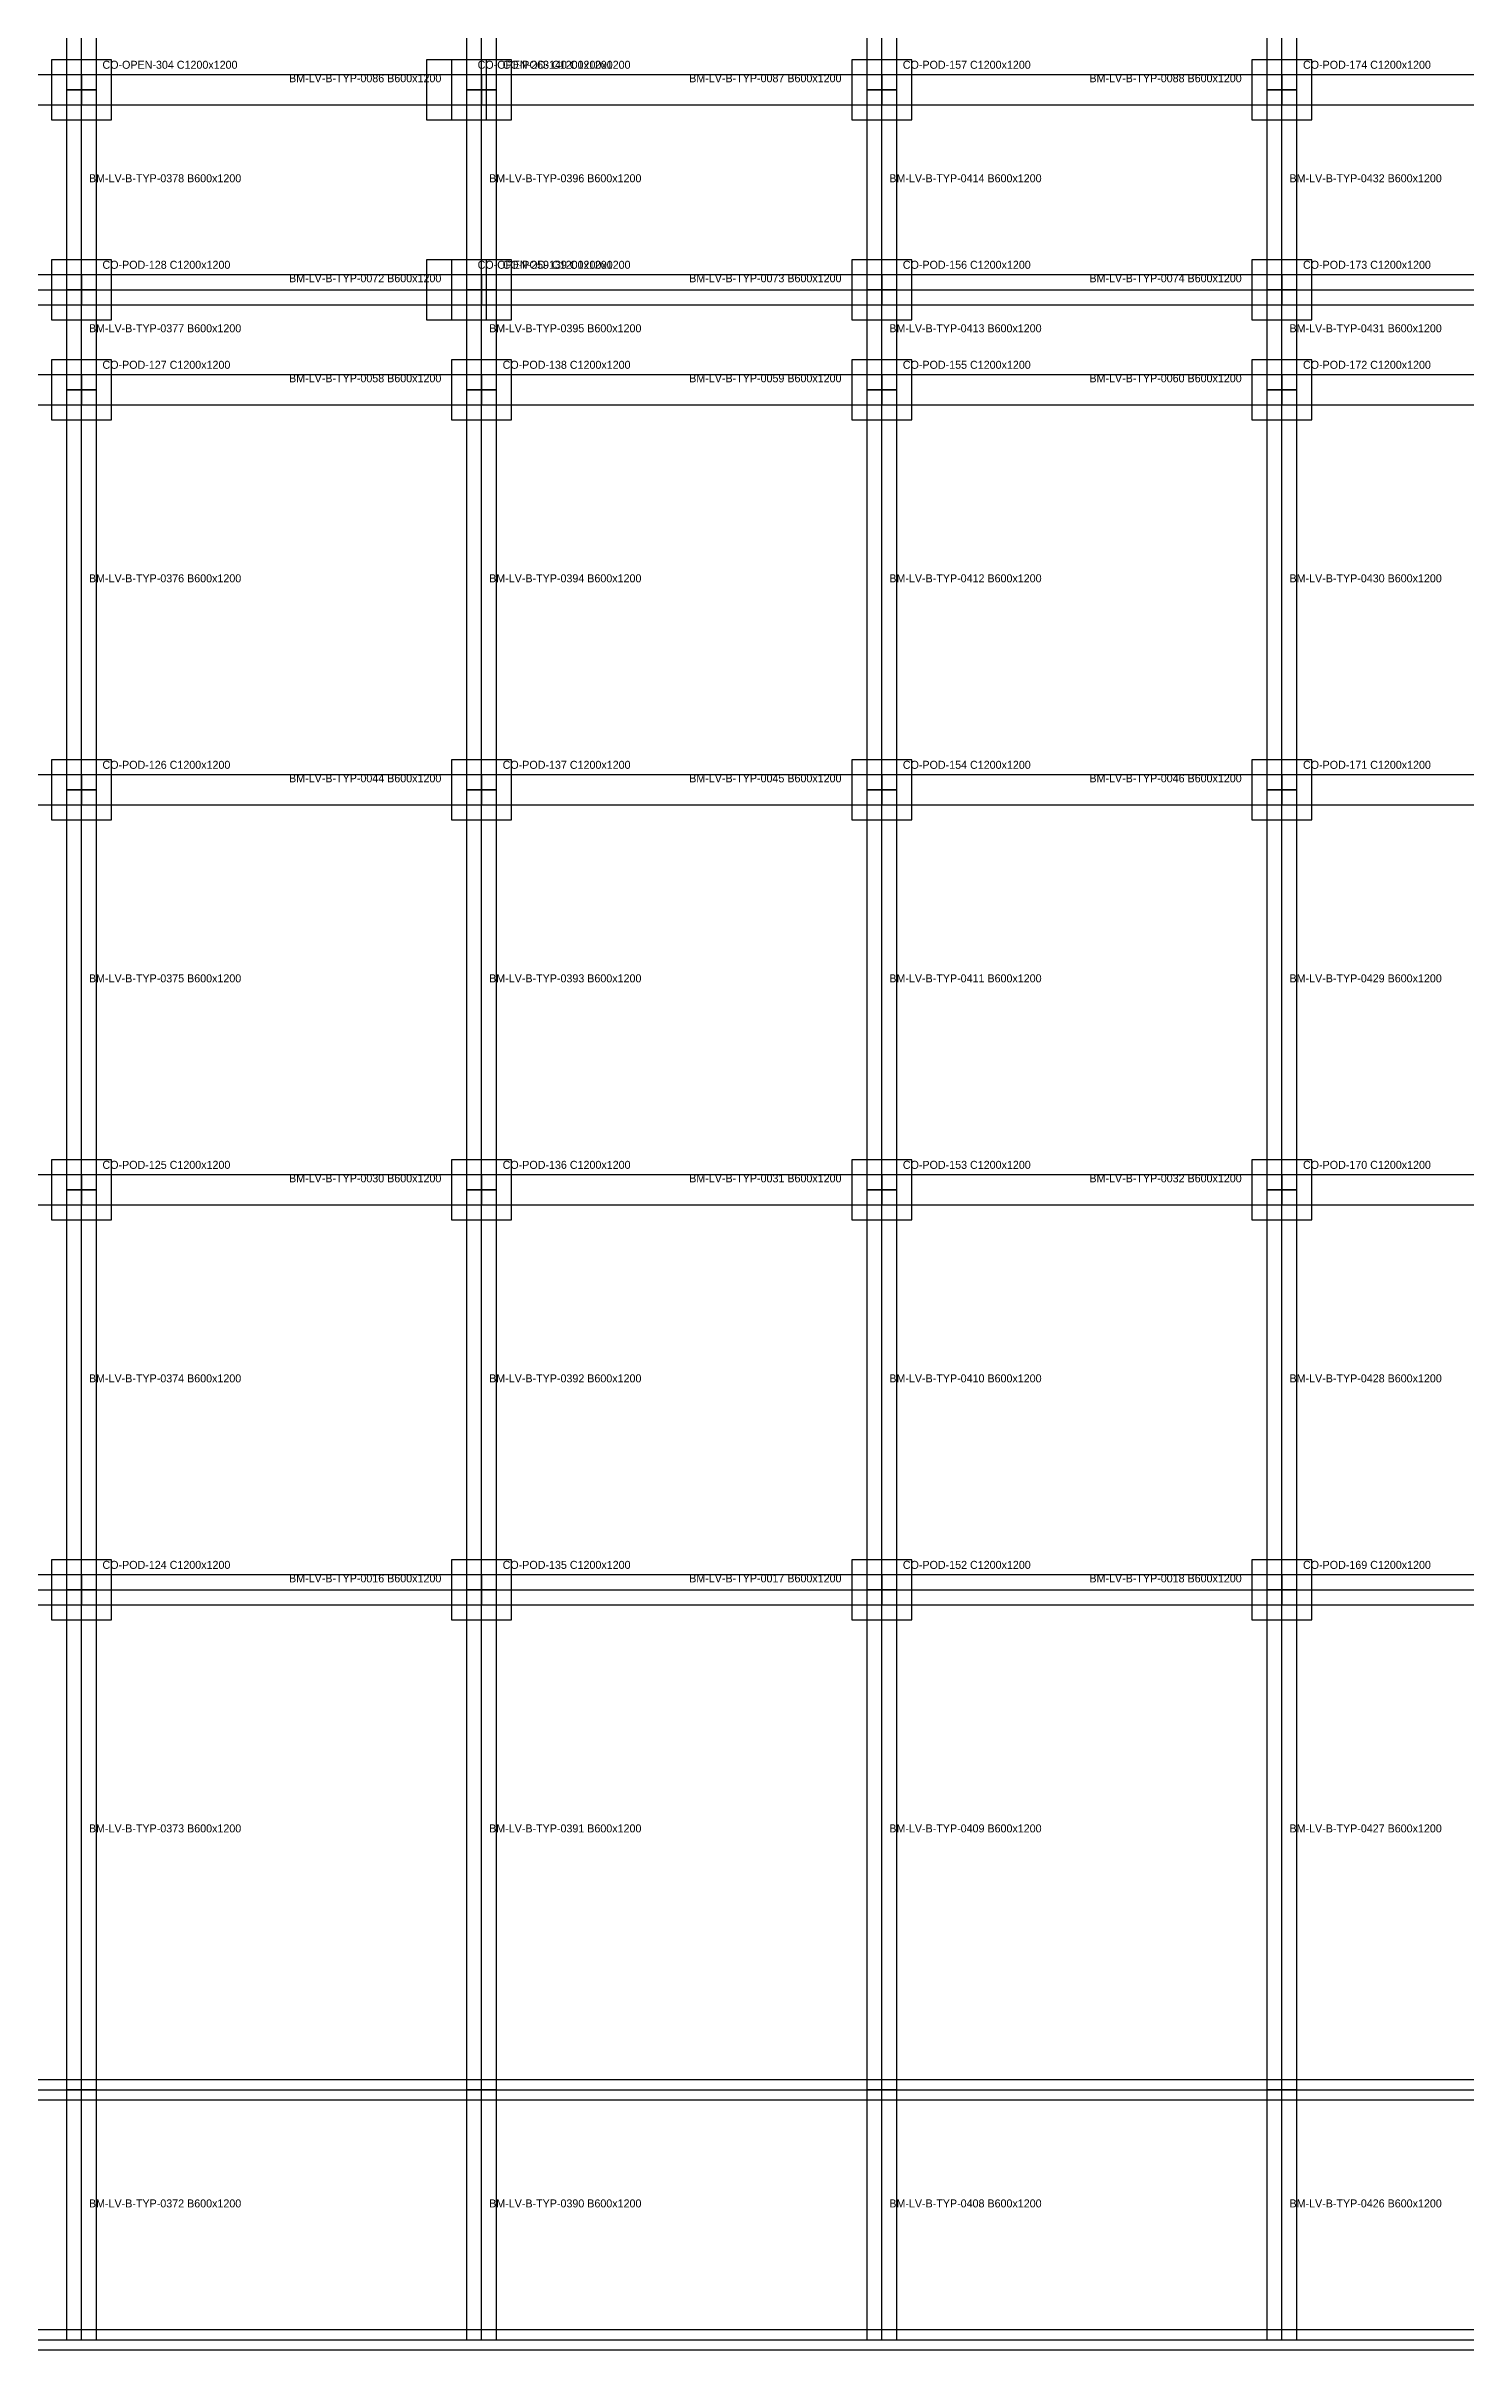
# Model space of a CAD drawing. Header units: millimetres. Extents: x -600 to 227101, y -254450 to 109948.
# Drawn here: x 51293 to 79677, y -200 to 45874 of the extents above; entities that cross this region are included whole.
import ezdxf

# ---------------------------------------------------------------- set-up
doc = ezdxf.new("R2010")
doc.units = ezdxf.units.MM
for name, color, linetype in [('LV-B-TYP_BEAM', 5, 'Continuous'), ('LV-B-TYP_COLUMN', 1, 'Continuous'), ('LV-B-TYP_GRID', 8, 'Continuous'), ('LV-B-TYP_SLAB', 7, 'Continuous'), ('LV-B-TYP_WALL', 3, 'Continuous'), ('TEXT', 7, 'Continuous')]:
    doc.layers.add(name, color=color, linetype=linetype)

msp = doc.modelspace()

# ---------------------------------------------------------------- linework, layer by layer
at = {"layer": 'LV-B-TYP_BEAM'}
for points in [[(51700, 45000), (52300, 45000), (52300, 47000), (51700, 47000), (51700, 45000)], [(59700, 45000), (60300, 45000), (60300, 47000), (59700, 47000), (59700, 45000)], [(67700, 45000), (68300, 45000), (68300, 47000), (67700, 47000), (67700, 45000)], [(75700, 45000), (76300, 45000), (76300, 47000), (75700, 47000), (75700, 45000)], [(44000, 45300), (44000, 44700), (52000, 44700), (52000, 45300), (44000, 45300)], [(52000, 45300), (52000, 44700), (60000, 44700), (60000, 45300), (52000, 45300)], [(60000, 45300), (60000, 44700), (68000, 44700), (68000, 45300), (60000, 45300)], [(68000, 45300), (68000, 44700), (76000, 44700), (76000, 45300), (68000, 45300)], [(76000, 45300), (76000, 44700), (84000, 44700), (84000, 45300), (76000, 45300)], [(51700, 41000), (52300, 41000), (52300, 45000), (51700, 45000), (51700, 41000)], [(59700, 41000), (60300, 41000), (60300, 45000), (59700, 45000), (59700, 41000)], [(67700, 41000), (68300, 41000), (68300, 45000), (67700, 45000), (67700, 41000)], [(75700, 41000), (76300, 41000), (76300, 45000), (75700, 45000), (75700, 41000)], [(44000, 41300), (44000, 40700), (52000, 40700), (52000, 41300), (44000, 41300)], [(52000, 41300), (52000, 40700), (60000, 40700), (60000, 41300), (52000, 41300)], [(60000, 41300), (60000, 40700), (68000, 40700), (68000, 41300), (60000, 41300)], [(68000, 41300), (68000, 40700), (76000, 40700), (76000, 41300), (68000, 41300)], [(76000, 41300), (76000, 40700), (84000, 40700), (84000, 41300), (76000, 41300)], [(51700, 39000), (52300, 39000), (52300, 41000), (51700, 41000), (51700, 39000)], [(59700, 39000), (60300, 39000), (60300, 41000), (59700, 41000), (59700, 39000)], [(67700, 39000), (68300, 39000), (68300, 41000), (67700, 41000), (67700, 39000)], [(75700, 39000), (76300, 39000), (76300, 41000), (75700, 41000), (75700, 39000)], [(44000, 39300), (44000, 38700), (52000, 38700), (52000, 39300), (44000, 39300)], [(52000, 39300), (52000, 38700), (60000, 38700), (60000, 39300), (52000, 39300)], [(60000, 39300), (60000, 38700), (68000, 38700), (68000, 39300), (60000, 39300)], [(68000, 39300), (68000, 38700), (76000, 38700), (76000, 39300), (68000, 39300)], [(76000, 39300), (76000, 38700), (84000, 38700), (84000, 39300), (76000, 39300)], [(51700, 31000), (52300, 31000), (52300, 39000), (51700, 39000), (51700, 31000)], [(59700, 31000), (60300, 31000), (60300, 39000), (59700, 39000), (59700, 31000)], [(67700, 31000), (68300, 31000), (68300, 39000), (67700, 39000), (67700, 31000)], [(75700, 31000), (76300, 31000), (76300, 39000), (75700, 39000), (75700, 31000)], [(44000, 31300), (44000, 30700), (52000, 30700), (52000, 31300), (44000, 31300)], [(51700, 23000), (52300, 23000), (52300, 31000), (51700, 31000), (51700, 23000)], [(52000, 31300), (52000, 30700), (60000, 30700), (60000, 31300), (52000, 31300)], [(59700, 23000), (60300, 23000), (60300, 31000), (59700, 31000), (59700, 23000)], [(60000, 31300), (60000, 30700), (68000, 30700), (68000, 31300), (60000, 31300)], [(67700, 23000), (68300, 23000), (68300, 31000), (67700, 31000), (67700, 23000)], [(68000, 31300), (68000, 30700), (76000, 30700), (76000, 31300), (68000, 31300)], [(75700, 23000), (76300, 23000), (76300, 31000), (75700, 31000), (75700, 23000)], [(76000, 31300), (76000, 30700), (84000, 30700), (84000, 31300), (76000, 31300)], [(44000, 23300), (44000, 22700), (52000, 22700), (52000, 23300), (44000, 23300)], [(52000, 23300), (52000, 22700), (60000, 22700), (60000, 23300), (52000, 23300)], [(60000, 23300), (60000, 22700), (68000, 22700), (68000, 23300), (60000, 23300)], [(68000, 23300), (68000, 22700), (76000, 22700), (76000, 23300), (68000, 23300)], [(76000, 23300), (76000, 22700), (84000, 22700), (84000, 23300), (76000, 23300)], [(51700, 15000), (52300, 15000), (52300, 23000), (51700, 23000), (51700, 15000)], [(59700, 15000), (60300, 15000), (60300, 23000), (59700, 23000), (59700, 15000)], [(67700, 15000), (68300, 15000), (68300, 23000), (67700, 23000), (67700, 15000)], [(75700, 15000), (76300, 15000), (76300, 23000), (75700, 23000), (75700, 15000)], [(44000, 15300), (44000, 14700), (52000, 14700), (52000, 15300), (44000, 15300)], [(52000, 15300), (52000, 14700), (60000, 14700), (60000, 15300), (52000, 15300)], [(60000, 15300), (60000, 14700), (68000, 14700), (68000, 15300), (60000, 15300)], [(68000, 15300), (68000, 14700), (76000, 14700), (76000, 15300), (68000, 15300)], [(76000, 15300), (76000, 14700), (84000, 14700), (84000, 15300), (76000, 15300)], [(51700, 5000), (52300, 5000), (52300, 15000), (51700, 15000), (51700, 5000)], [(59700, 5000), (60300, 5000), (60300, 15000), (59700, 15000), (59700, 5000)], [(67700, 5000), (68300, 5000), (68300, 15000), (67700, 15000), (67700, 5000)], [(75700, 5000), (76300, 5000), (76300, 15000), (75700, 15000), (75700, 5000)], [(51700, 0), (52300, 0), (52300, 5000), (51700, 5000), (51700, 0)], [(59700, 0), (60300, 0), (60300, 5000), (59700, 5000), (59700, 0)], [(67700, 0), (68300, 0), (68300, 5000), (67700, 5000), (67700, 0)], [(75700, 0), (76300, 0), (76300, 5000), (75700, 5000), (75700, 0)]]:
    msp.add_lwpolyline(points, close=True, dxfattribs=at)
at = {"layer": 'LV-B-TYP_COLUMN'}
for points in [[(51400, 44400), (52600, 44400), (52600, 45600), (51400, 45600), (51400, 44400)], [(58900, 44400), (60100, 44400), (60100, 45600), (58900, 45600), (58900, 44400)], [(59400, 44400), (60600, 44400), (60600, 45600), (59400, 45600), (59400, 44400)], [(67400, 44400), (68600, 44400), (68600, 45600), (67400, 45600), (67400, 44400)], [(75400, 44400), (76600, 44400), (76600, 45600), (75400, 45600), (75400, 44400)], [(51400, 40400), (52600, 40400), (52600, 41600), (51400, 41600), (51400, 40400)], [(58900, 40400), (60100, 40400), (60100, 41600), (58900, 41600), (58900, 40400)], [(59400, 40400), (60600, 40400), (60600, 41600), (59400, 41600), (59400, 40400)], [(67400, 40400), (68600, 40400), (68600, 41600), (67400, 41600), (67400, 40400)], [(75400, 40400), (76600, 40400), (76600, 41600), (75400, 41600), (75400, 40400)], [(51400, 38400), (52600, 38400), (52600, 39600), (51400, 39600), (51400, 38400)], [(59400, 38400), (60600, 38400), (60600, 39600), (59400, 39600), (59400, 38400)], [(67400, 38400), (68600, 38400), (68600, 39600), (67400, 39600), (67400, 38400)], [(75400, 38400), (76600, 38400), (76600, 39600), (75400, 39600), (75400, 38400)], [(51400, 30400), (52600, 30400), (52600, 31600), (51400, 31600), (51400, 30400)], [(59400, 30400), (60600, 30400), (60600, 31600), (59400, 31600), (59400, 30400)], [(67400, 30400), (68600, 30400), (68600, 31600), (67400, 31600), (67400, 30400)], [(75400, 30400), (76600, 30400), (76600, 31600), (75400, 31600), (75400, 30400)], [(51400, 22400), (52600, 22400), (52600, 23600), (51400, 23600), (51400, 22400)], [(59400, 22400), (60600, 22400), (60600, 23600), (59400, 23600), (59400, 22400)], [(67400, 22400), (68600, 22400), (68600, 23600), (67400, 23600), (67400, 22400)], [(75400, 22400), (76600, 22400), (76600, 23600), (75400, 23600), (75400, 22400)], [(51400, 14400), (52600, 14400), (52600, 15600), (51400, 15600), (51400, 14400)], [(59400, 14400), (60600, 14400), (60600, 15600), (59400, 15600), (59400, 14400)], [(67400, 14400), (68600, 14400), (68600, 15600), (67400, 15600), (67400, 14400)], [(75400, 14400), (76600, 14400), (76600, 15600), (75400, 15600), (75400, 14400)]]:
    msp.add_lwpolyline(points, close=True, dxfattribs=at)
at = {"layer": 'LV-B-TYP_GRID'}
for points in [[(52000, 0), (52000, 102000)], [(60000, 0), (60000, 102000)], [(68000, 0), (68000, 102000)], [(76000, 0), (76000, 102000)], [(0, 41000), (104000, 41000)], [(0, 15000), (104000, 15000)], [(0, 5000), (104000, 5000)], [(0, 0), (104000, 0)]]:
    msp.add_lwpolyline(points, dxfattribs=at)
at = {"layer": 'LV-B-TYP_SLAB'}
msp.add_lwpolyline([(0, 0), (104000, 0), (104000, 102000), (0, 102000), (0, 0)], close=True, dxfattribs=at)
at = {"layer": 'LV-B-TYP_WALL'}
for points in [[(12000, 5200), (12000, 4800), (92000, 4800), (92000, 5200), (12000, 5200)], [(12000, 200), (12000, -200), (92000, -200), (92000, 200), (12000, 200)]]:
    msp.add_lwpolyline(points, close=True, dxfattribs=at)

# ---------------------------------------------------------------- texts
at = {"layer": 'TEXT'}
for s, p in [('CO-OPEN-304 C1200x1200', (52420, 45420)), ('BM-LV-B-TYP-0086 B600x1200', (56150, 45150)), ('CO-OPEN-263 C1200x1200', (59920, 45420)), ('CO-POD-140 C1200x1200', (60420, 45420)), ('BM-LV-B-TYP-0087 B600x1200', (64150, 45150)), ('CO-POD-157 C1200x1200', (68420, 45420)), ('BM-LV-B-TYP-0088 B600x1200', (72150, 45150)), ('CO-POD-174 C1200x1200', (76420, 45420)), ('BM-LV-B-TYP-0378 B600x1200', (52150, 43150)), ('BM-LV-B-TYP-0396 B600x1200', (60150, 43150)), ('BM-LV-B-TYP-0414 B600x1200', (68150, 43150)), ('BM-LV-B-TYP-0432 B600x1200', (76150, 43150)), ('CO-POD-128 C1200x1200', (52420, 41420)), ('CO-OPEN-259 C1200x1200', (59920, 41420)), ('CO-POD-139 C1200x1200', (60420, 41420)), ('CO-POD-156 C1200x1200', (68420, 41420)), ('CO-POD-173 C1200x1200', (76420, 41420)), ('BM-LV-B-TYP-0072 B600x1200', (56150, 41150)), ('BM-LV-B-TYP-0073 B600x1200', (64150, 41150)), ('BM-LV-B-TYP-0074 B600x1200', (72150, 41150)), ('BM-LV-B-TYP-0377 B600x1200', (52150, 40150)), ('BM-LV-B-TYP-0395 B600x1200', (60150, 40150)), ('BM-LV-B-TYP-0413 B600x1200', (68150, 40150)), ('BM-LV-B-TYP-0431 B600x1200', (76150, 40150)), ('CO-POD-127 C1200x1200', (52420, 39420)), ('BM-LV-B-TYP-0058 B600x1200', (56150, 39150)), ('CO-POD-138 C1200x1200', (60420, 39420)), ('BM-LV-B-TYP-0059 B600x1200', (64150, 39150)), ('CO-POD-155 C1200x1200', (68420, 39420)), ('BM-LV-B-TYP-0060 B600x1200', (72150, 39150)), ('CO-POD-172 C1200x1200', (76420, 39420)), ('BM-LV-B-TYP-0376 B600x1200', (52150, 35150)), ('BM-LV-B-TYP-0394 B600x1200', (60150, 35150)), ('BM-LV-B-TYP-0412 B600x1200', (68150, 35150)), ('BM-LV-B-TYP-0430 B600x1200', (76150, 35150)), ('CO-POD-126 C1200x1200', (52420, 31420)), ('CO-POD-137 C1200x1200', (60420, 31420)), ('CO-POD-154 C1200x1200', (68420, 31420)), ('CO-POD-171 C1200x1200', (76420, 31420)), ('BM-LV-B-TYP-0044 B600x1200', (56150, 31150)), ('BM-LV-B-TYP-0045 B600x1200', (64150, 31150)), ('BM-LV-B-TYP-0046 B600x1200', (72150, 31150)), ('BM-LV-B-TYP-0375 B600x1200', (52150, 27150)), ('BM-LV-B-TYP-0393 B600x1200', (60150, 27150)), ('BM-LV-B-TYP-0411 B600x1200', (68150, 27150)), ('BM-LV-B-TYP-0429 B600x1200', (76150, 27150)), ('CO-POD-125 C1200x1200', (52420, 23420)), ('CO-POD-136 C1200x1200', (60420, 23420)), ('CO-POD-153 C1200x1200', (68420, 23420)), ('CO-POD-170 C1200x1200', (76420, 23420)), ('BM-LV-B-TYP-0030 B600x1200', (56150, 23150)), ('BM-LV-B-TYP-0031 B600x1200', (64150, 23150)), ('BM-LV-B-TYP-0032 B600x1200', (72150, 23150)), ('BM-LV-B-TYP-0374 B600x1200', (52150, 19150)), ('BM-LV-B-TYP-0392 B600x1200', (60150, 19150)), ('BM-LV-B-TYP-0410 B600x1200', (68150, 19150)), ('BM-LV-B-TYP-0428 B600x1200', (76150, 19150)), ('CO-POD-124 C1200x1200', (52420, 15420)), ('BM-LV-B-TYP-0016 B600x1200', (56150, 15150)), ('CO-POD-135 C1200x1200', (60420, 15420)), ('BM-LV-B-TYP-0017 B600x1200', (64150, 15150)), ('CO-POD-152 C1200x1200', (68420, 15420)), ('BM-LV-B-TYP-0018 B600x1200', (72150, 15150)), ('CO-POD-169 C1200x1200', (76420, 15420)), ('BM-LV-B-TYP-0373 B600x1200', (52150, 10150)), ('BM-LV-B-TYP-0391 B600x1200', (60150, 10150)), ('BM-LV-B-TYP-0409 B600x1200', (68150, 10150)), ('BM-LV-B-TYP-0427 B600x1200', (76150, 10150)), ('BM-LV-B-TYP-0372 B600x1200', (52150, 2650)), ('BM-LV-B-TYP-0390 B600x1200', (60150, 2650)), ('BM-LV-B-TYP-0408 B600x1200', (68150, 2650)), ('BM-LV-B-TYP-0426 B600x1200', (76150, 2650))]:
    msp.add_text(s, height=160, dxfattribs=at).set_placement(p)

doc.saveas('drawing.dxf')
